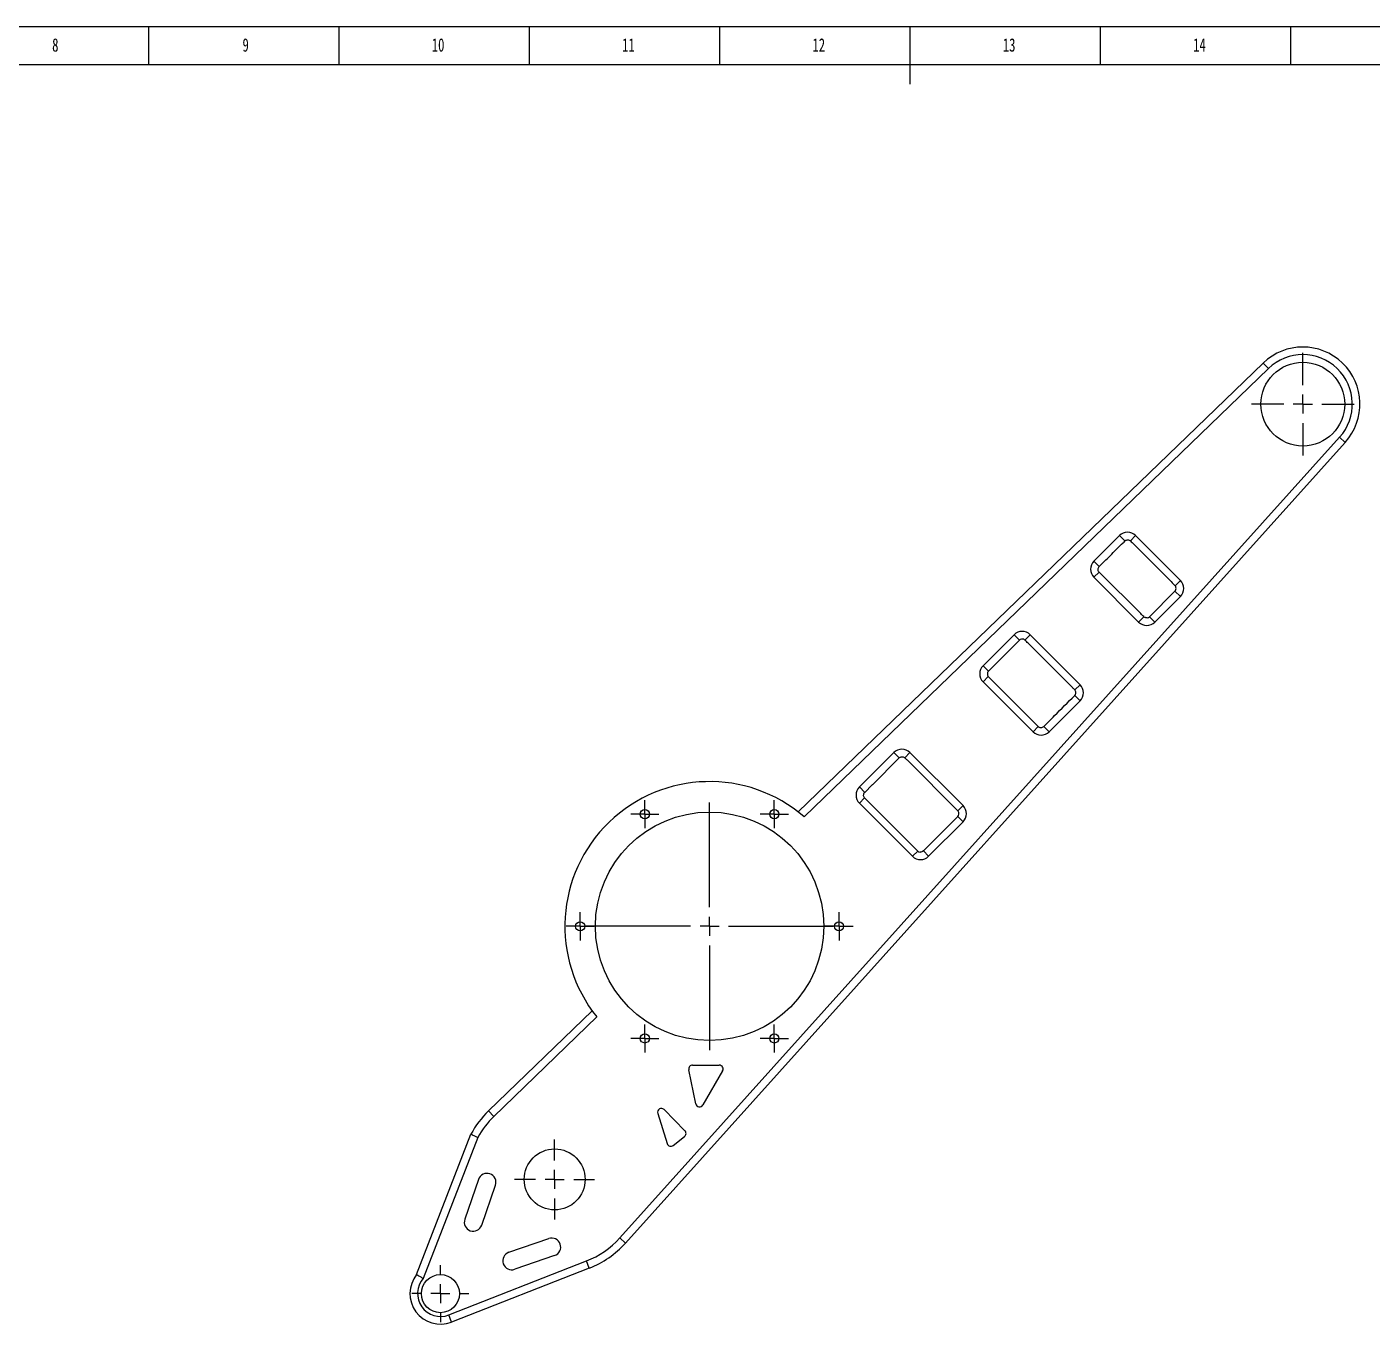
# Model space of a CAD drawing. Header units: millimetres. Extents: x 0 to 1189, y 0 to 841.
# Drawn here: x 370.1 to 723.4, y 500.3 to 841 of the extents above; entities that cross this region are included whole.
import ezdxf

# ---------------------------------------------------------------- set-up
doc = ezdxf.new("R2010")
doc.units = ezdxf.units.MM
doc.layers.add('10', color=7, linetype='Continuous')
doc.layers.add('5', color=7, linetype='Continuous')
doc.styles.add('SLDTEXTSTYLE5', font='TXT', dxfattribs={"width": 0.7})

# ---------------------------------------------------------------- blocks, each defined once
blk = doc.blocks.new('SW_CENTERMARKSYMBOL_22')
at = {"layer": '10', "color": 0}
for p, q in [((0, 5), (0, 32.5)), ((-5, 0), (-32.5, 0)), ((0, 0), (-2.5, 0)), ((0, 0), (0, 2.5)), ((0, 0), (0, -2.5)), ((0, 0), (2.5, 0)), ((5, 0), (32.5, 0)), ((0, -5), (0, -32.5))]:
    blk.add_line(p, q, dxfattribs=at)
blk = doc.blocks.new('SW_CENTERMARKSYMBOL_23')
at = {"layer": '10', "color": 0}
for p, q in [((0, 5), (0, 13.5)), ((-5, 0), (-13.5, 0)), ((0, 0), (-2.5, 0)), ((0, 0), (0, 2.5)), ((0, 0), (0, -2.5)), ((0, 0), (2.5, 0)), ((5, 0), (13.5, 0)), ((0, -5), (0, -13.5))]:
    blk.add_line(p, q, dxfattribs=at)
blk = doc.blocks.new('SW_CENTERMARKSYMBOL_24')
at = {"layer": '10', "color": 0}
for p, q in [((0, 5), (0, 10.5)), ((-5, 0), (-10.5, 0)), ((0, 0), (-2.5, 0)), ((0, 0), (0, 2.5)), ((0, 0), (0, -2.5)), ((0, 0), (2.5, 0)), ((5, 0), (10.5, 0)), ((0, -5), (0, -10.5))]:
    blk.add_line(p, q, dxfattribs=at)
blk = doc.blocks.new('SW_CENTERMARKSYMBOL_25')
at = {"layer": '10', "color": 0}
for p, q in [((0, 5), (0, 7.5)), ((-5, 0), (-7.5, 0)), ((0, 0), (-2.5, 0)), ((0, 0), (0, 2.5)), ((0, 0), (0, -2.5)), ((0, 0), (2.5, 0)), ((5, 0), (7.5, 0)), ((0, -5), (0, -7.5))]:
    blk.add_line(p, q, dxfattribs=at)
blk = doc.blocks.new('SW_CENTERMARKSYMBOL_26')
at = {"layer": '10', "color": 0}
for p, q in [((0, 2.5), (0, 3.7)), ((-2.5, 0), (-3.7, 0)), ((0, 0), (-2.5, 0)), ((0, 0), (0, 2.5)), ((0, 0), (0, -2.5)), ((0, 0), (2.5, 0)), ((2.5, 0), (3.7, 0)), ((0, -2.5), (0, -3.7))]:
    blk.add_line(p, q, dxfattribs=at)
blk = doc.blocks.new('SW_CENTERMARKSYMBOL_27')
at = {"layer": '10', "color": 0}
for p, q in [((0, 2.5), (0, 3.7)), ((-2.5, 0), (-3.7, 0)), ((0, 0), (-2.5, 0)), ((0, 0), (0, 2.5)), ((0, 0), (0, -2.5)), ((0, 0), (2.5, 0)), ((2.5, 0), (3.7, 0)), ((0, -2.5), (0, -3.7))]:
    blk.add_line(p, q, dxfattribs=at)
blk = doc.blocks.new('SW_CENTERMARKSYMBOL_28')
at = {"layer": '10', "color": 0}
for p, q in [((0, 2.5), (0, 3.7)), ((-2.5, 0), (-3.7, 0)), ((0, 0), (-2.5, 0)), ((0, 0), (0, 2.5)), ((0, 0), (0, -2.5)), ((0, 0), (2.5, 0)), ((2.5, 0), (3.7, 0)), ((0, -2.5), (0, -3.7))]:
    blk.add_line(p, q, dxfattribs=at)
blk = doc.blocks.new('SW_CENTERMARKSYMBOL_29')
at = {"layer": '10', "color": 0}
for p, q in [((0, 2.5), (0, 3.7)), ((-2.5, 0), (-3.7, 0)), ((0, 0), (-2.5, 0)), ((0, 0), (0, 2.5)), ((0, 0), (0, -2.5)), ((0, 0), (2.5, 0)), ((2.5, 0), (3.7, 0)), ((0, -2.5), (0, -3.7))]:
    blk.add_line(p, q, dxfattribs=at)
blk = doc.blocks.new('SW_CENTERMARKSYMBOL_30')
at = {"layer": '10', "color": 0}
for p, q in [((0, 2.5), (0, 3.7)), ((-2.5, 0), (-3.7, 0)), ((0, 0), (-2.5, 0)), ((0, 0), (0, 2.5)), ((0, 0), (0, -2.5)), ((0, 0), (2.5, 0)), ((2.5, 0), (3.7, 0)), ((0, -2.5), (0, -3.7))]:
    blk.add_line(p, q, dxfattribs=at)
blk = doc.blocks.new('SW_CENTERMARKSYMBOL_31')
at = {"layer": '10', "color": 0}
for p, q in [((0, 2.5), (0, 3.7)), ((-2.5, 0), (-3.7, 0)), ((0, 0), (-2.5, 0)), ((0, 0), (0, 2.5)), ((0, 0), (0, -2.5)), ((0, 0), (2.5, 0)), ((2.5, 0), (3.7, 0)), ((0, -2.5), (0, -3.7))]:
    blk.add_line(p, q, dxfattribs=at)

msp = doc.modelspace()

# ---------------------------------------------------------------- linework, layer by layer
at = {"color": 7, "linetype": 'Continuous', "lineweight": 25}
for p, q in [((572.69, 634.83), (694.82, 752.72)), ((694.82, 752.72), (696.21, 751.29)), ((696.21, 751.29), (574.24, 633.56)), ((525.81, 522.96), (714.9, 733.24)), ((716.39, 731.9), (527.3, 521.62)), ((716.39, 731.9), (714.9, 733.24)), ((650.36, 700.7), (657.07, 707.41)), ((657.07, 707.41), (658.48, 706)), ((659.94, 706.04), (661.31, 707.41)), ((661.31, 707.41), (673.07, 695.65)), ((658.48, 706), (658.1, 705.61)), ((660.41, 705.57), (670.28, 695.7)), ((650.36, 700.7), (651.77, 699.29)), ((650.36, 696.46), (651.73, 697.83)), ((662.12, 684.69), (650.36, 696.46)), ((662.65, 686.91), (652.01, 697.55)), ((664.95, 686.11), (671.66, 692.82)), ((671.66, 692.82), (673.07, 691.4)), ((671.68, 694.25), (673.07, 695.65)), ((673.07, 691.4), (666.36, 684.69)), ((662.12, 684.69), (663.5, 686.07)), ((664.95, 686.11), (666.36, 684.69)), ((621.26, 673.24), (629.38, 681.36)), ((630.79, 679.94), (622.67, 671.82)), ((629.38, 681.36), (630.79, 679.94)), ((633.62, 681.36), (632.24, 679.98)), ((633.07, 679.17), (644.83, 667.41)), ((633.62, 681.36), (646.73, 668.24)), ((621.26, 673.24), (622.67, 671.82)), ((621.26, 668.99), (622.63, 670.37)), ((634.37, 655.88), (621.26, 668.99)), ((635.74, 657.25), (623.22, 669.77)), ((645.36, 666.87), (646.73, 668.24)), ((645.32, 665.42), (646.73, 664)), ((646.73, 664), (638.61, 655.88)), ((634.37, 655.88), (635.74, 657.25)), ((637.2, 657.29), (638.61, 655.88)), ((588.76, 641.39), (597.81, 650.44)), ((599.22, 649.03), (597.81, 650.44)), ((600.67, 649.06), (602.05, 650.44)), ((602.05, 650.44), (615.99, 636.49)), ((599.22, 649.03), (592.19, 641.99)), ((601.27, 648.48), (614.62, 635.12)), ((590.17, 639.98), (588.76, 641.39)), ((588.76, 637.15), (590.13, 638.52)), ((602.7, 623.2), (588.76, 637.15)), ((604.07, 624.57), (590.48, 638.16)), ((614.62, 635.12), (615.99, 636.49)), ((615.99, 632.25), (614.6, 633.64)), ((615.99, 632.25), (606.94, 623.2)), ((602.7, 623.2), (604.07, 624.57)), ((606.94, 623.2), (605.56, 624.58)), ((491.35, 556.32), (518.57, 582.6)), ((519.79, 580.99), (492.74, 554.88)), ((545.79, 558.21), (543.96, 567.13)), ((544.93, 568.33), (551.97, 568.33)), ((552.83, 566.83), (547.63, 557.9)), ((492.74, 554.88), (491.35, 556.32)), ((535.78, 555.67), (538.27, 547.73)), ((542.93, 551.12), (537.44, 556.68)), ((472.46, 513.33), (486.71, 550.21)), ((488.53, 549.37), (474.21, 512.3)), ((539.85, 547.25), (542.84, 549.64)), ((488.71, 538.33), (485.09, 527.86)), ((489.56, 526.32), (493.18, 536.79)), ((496.69, 519.19), (507.17, 522.8)), ((527.3, 521.62), (525.81, 522.96)), ((480.9, 502.75), (517.09, 516.92)), ((508.71, 518.33), (498.23, 514.72)), ((517.82, 515.05), (517.09, 516.92)), ((517.82, 515.05), (481.63, 500.88)), ((481.63, 500.88), (480.9, 502.75))]:
    msp.add_line(p, q, dxfattribs=at)
at = {"color": 7, "linetype": 'Continuous', "lineweight": 25, "flags": 128}
msp.add_lwpolyline([(592.19, 641.99), (592.13, 641.93), (590.17, 639.98)], dxfattribs=at)
at = {"color": 7, "linetype": 'Continuous', "lineweight": 25}
for centre, radius in [((705.24, 741.93), 11), ((549.41, 604.8), 30), ((532.41, 634.24), 1.2), ((566.41, 634.24), 1.2), ((515.41, 604.8), 1.2), ((583.41, 604.8), 1.2), ((532.41, 575.35), 1.2), ((566.41, 575.35), 1.2), ((508.71, 538.33), 8), ((478.71, 508.33), 5)]:
    msp.add_circle(centre, radius, dxfattribs=at)
for centre, radius, start, end in [((705.24, 741.93), 15, 318.0375, 133.9871), ((705.24, 741.93), 13, 318.0375, 133.9871), ((659.19, 705.29), 3, 45, 135), ((659.19, 705.29), 1, 129.3114, 135), ((652.48, 698.58), 3, 135, 225), ((670.95, 693.52), 1, 315, 12.2731), ((670.95, 693.52), 3, 315, 45), ((664.24, 686.82), 1, 276.7363, 315), ((631.5, 679.24), 3, 45, 135), ((664.24, 686.82), 3, 225, 315), ((631.5, 679.24), 1, 100.5282, 135), ((623.38, 671.12), 3, 135, 225), ((623.38, 671.12), 1, 135, 159.5704), ((644.61, 666.12), 3, 315, 45), ((636.49, 658), 1.06, 225, 228.2609), ((636.49, 658), 3, 225, 315), ((599.93, 648.32), 3, 45, 135), ((599.93, 648.32), 1, 114.2474, 135), ((549.41, 604.8), 38, 49.1875, 218.7867), ((590.88, 639.27), 3, 135, 225), ((613.87, 634.37), 3, 315, 45), ((613.87, 634.37), 1.06, 28.0318, 45), ((604.82, 625.32), 3, 225, 315), ((604.82, 625.32), 1.06, 225, 262.5896), ((544.93, 567.33), 1, 90, 191.5946), ((551.97, 567.33), 1, 329.7672, 90), ((508.71, 538.33), 25, 133.9871, 151.6424), ((508.71, 538.33), 23, 133.9871, 151.3339), ((536.73, 555.97), 1, 44.6538, 197.4227), ((546.77, 558.41), 1, 191.5946, 329.7672), ((539.23, 548.03), 1, 197.4227, 308.6598), ((542.22, 550.42), 1, 308.6598, 44.6538), ((490.94, 537.56), 2.36, 340.9683, 160.9683), ((487.33, 527.09), 2.36, 160.9683, 340.9683), ((507.94, 520.57), 2.36, 289.0317, 109.0317), ((508.71, 538.33), 23, 291.3784, 318.0375), ((508.71, 538.33), 25, 291.3784, 318.0375), ((497.46, 516.95), 2.36, 109.0317, 289.0317), ((478.71, 508.33), 8, 141.3178, 291.3784), ((478.71, 508.33), 6, 138.5745, 291.3784)]:
    msp.add_arc(centre, radius, start, end, dxfattribs=at)
for points, knots in [([(651.77, 699.29), (652.71, 700.23), (653.66, 701.17), (654.6, 702.11), (655.75, 703.26), (656.89, 704.41), (658.04, 705.55), (658.06, 705.57), (658.08, 705.59), (658.1, 705.61)], [0.000000815, 0.000000815, 0.000000815, 0.000000815, 0.004, 0.004, 0.004, 0.008862844, 0.008862844, 0.008862844, 0.008949627, 0.008949627, 0.008949627, 0.008949627]), ([(658.55, 706.06), (658.66, 706.15), (658.77, 706.21), (659.01, 706.28), (659.13, 706.3), (659.38, 706.3), (659.5, 706.28), (659.73, 706.19), (659.84, 706.13), (659.94, 706.04)], [0, 0, 0, 0, 0.25, 0.25, 0.5, 0.5, 0.75, 0.75, 1, 1, 1, 1]), ([(651.73, 697.83), (651.63, 697.93), (651.56, 698.05), (651.48, 698.3), (651.46, 698.43), (651.47, 698.69), (651.49, 698.82), (651.6, 699.07), (651.67, 699.19), (651.77, 699.29)], [0, 0, 0, 0, 0.25, 0.25, 0.5, 0.5, 0.75, 0.75, 1, 1, 1, 1]), ([(671.93, 693.74), (671.91, 693.83), (671.88, 693.92), (671.8, 694.09), (671.74, 694.17), (671.68, 694.25)], [0, 0, 0, 0, 0.5, 0.5, 1, 1, 1, 1]), ([(664.36, 685.82), (664.29, 685.81), (664.21, 685.81), (664.06, 685.82), (663.99, 685.84), (663.84, 685.88), (663.77, 685.9), (663.63, 685.98), (663.56, 686.02), (663.5, 686.07)], [0, 0, 0, 0, 0.25, 0.25, 0.5, 0.5, 0.75, 0.75, 1, 1, 1, 1]), ([(632.24, 679.98), (632.17, 680.04), (632.1, 680.08), (631.95, 680.16), (631.88, 680.19), (631.64, 680.25), (631.48, 680.25), (631.32, 680.22)], [0, 0, 0, 0, 0.25, 0.25, 0.5, 0.5, 1, 1, 1, 1]), ([(622.44, 671.47), (622.41, 671.37), (622.38, 671.28), (622.37, 671.09), (622.37, 670.99), (622.4, 670.8), (622.43, 670.71), (622.51, 670.53), (622.56, 670.45), (622.63, 670.37)], [0, 0, 0, 0, 0.25, 0.25, 0.5, 0.5, 0.75, 0.75, 1, 1, 1, 1]), ([(637.2, 657.29), (638.14, 658.23), (639.08, 659.17), (640.02, 660.12), (641.79, 661.88), (643.55, 663.65), (645.32, 665.42)], [0.0000072, 0.0000072, 0.0000072, 0.0000072, 0.004, 0.004, 0.004, 0.01149327, 0.01149327, 0.01149327, 0.01149327]), ([(645.32, 665.42), (645.37, 665.47), (645.41, 665.52), (645.49, 665.64), (645.52, 665.7), (645.59, 665.89), (645.62, 666.02), (645.62, 666.28), (645.61, 666.4), (645.52, 666.65), (645.45, 666.77), (645.36, 666.87)], [0, 0, 0, 0, 0.125, 0.125, 0.25, 0.25, 0.5, 0.5, 0.75, 0.75, 1, 1, 1, 1]), ([(635.78, 657.21), (635.88, 657.12), (636, 657.06), (636.25, 656.98), (636.38, 656.96), (636.63, 656.98), (636.76, 657.01), (636.99, 657.12), (637.1, 657.19), (637.2, 657.29)], [0, 0, 0, 0, 0.25, 0.25, 0.5, 0.5, 0.75, 0.75, 1, 1, 1, 1]), ([(599.52, 649.23), (599.71, 649.32), (599.92, 649.34), (600.21, 649.3), (600.31, 649.28), (600.5, 649.19), (600.59, 649.14), (600.67, 649.06)], [0, 0, 0, 0, 0.5, 0.5, 0.75, 0.75, 1, 1, 1, 1]), ([(590.13, 638.52), (590.03, 638.62), (589.96, 638.74), (589.88, 638.99), (589.86, 639.12), (589.87, 639.38), (589.89, 639.51), (589.99, 639.76), (590.07, 639.88), (590.17, 639.98)], [0, 0, 0, 0, 0.25, 0.25, 0.5, 0.5, 0.75, 0.75, 1, 1, 1, 1]), ([(614.6, 633.64), (613.67, 632.7), (612.73, 631.77), (611.8, 630.83), (609.72, 628.75), (607.64, 626.67), (605.56, 624.58)], [0.00003819, 0.00003819, 0.00003819, 0.00003819, 0.004, 0.004, 0.004, 0.01283059, 0.01283059, 0.01283059, 0.01283059]), ([(614.6, 633.64), (614.76, 633.8), (614.87, 634.01), (614.93, 634.34), (614.93, 634.44), (614.9, 634.67), (614.86, 634.77), (614.81, 634.87)], [0, 0, 0, 0, 0.5, 0.5, 0.75, 0.75, 1, 1, 1, 1]), ([(605.56, 624.58), (605.45, 624.46), (605.31, 624.38), (605.01, 624.27), (604.85, 624.25), (604.69, 624.27)], [0, 0, 0, 0, 0.5, 0.5, 1, 1, 1, 1]), ([(486.71, 550.21), (486.71, 550.21), (486.72, 550.2), (486.77, 550.18), (486.8, 550.17), (486.89, 550.12), (486.95, 550.1), (487.08, 550.04), (487.16, 550), (487.41, 549.89), (487.61, 549.79), (488.05, 549.59), (488.29, 549.48), (488.53, 549.37)], [0, 0, 0, 0, 0.125, 0.125, 0.25, 0.25, 0.375, 0.375, 0.5, 0.5, 0.75, 0.75, 1, 1, 1, 1]), ([(472.46, 513.33), (472.46, 513.33), (472.48, 513.33), (472.52, 513.3), (472.55, 513.28), (472.64, 513.23), (472.7, 513.2), (472.83, 513.13), (472.9, 513.08), (473.14, 512.94), (473.34, 512.83), (473.76, 512.58), (473.99, 512.44), (474.21, 512.3)], [0, 0, 0, 0, 0.125, 0.125, 0.25, 0.25, 0.375, 0.375, 0.5, 0.5, 0.75, 0.75, 1, 1, 1, 1])]:
    msp.add_open_spline(points, degree=3, knots=knots, dxfattribs=at)
for points in [[(659.94, 706.04), (659.95, 706.03), (659.96, 706.02), (659.97, 706)], [(659.97, 706), (660.12, 705.86), (660.27, 705.71), (660.41, 705.57)], [(651.75, 697.81), (651.74, 697.82), (651.73, 697.82), (651.73, 697.83)], [(652.01, 697.55), (651.92, 697.64), (651.83, 697.72), (651.75, 697.81)], [(651.77, 699.29), (651.77, 699.29), (651.77, 699.29), (651.77, 699.29)], [(670.28, 695.7), (670.73, 695.25), (671.17, 694.79), (671.61, 694.33)], [(671.61, 694.33), (671.63, 694.3), (671.66, 694.28), (671.68, 694.25)], [(663.45, 686.13), (663.18, 686.38), (662.91, 686.64), (662.65, 686.91)], [(663.5, 686.07), (663.48, 686.09), (663.46, 686.11), (663.45, 686.13)], [(632.3, 679.93), (632.28, 679.95), (632.26, 679.96), (632.24, 679.98)], [(633.07, 679.17), (632.81, 679.43), (632.55, 679.68), (632.3, 679.93)], [(622.63, 670.37), (622.64, 670.36), (622.66, 670.34), (622.67, 670.33)], [(622.67, 670.33), (622.85, 670.14), (623.04, 669.95), (623.22, 669.77)], [(645.32, 666.91), (645.16, 667.08), (645, 667.24), (644.83, 667.41)], [(645.36, 666.87), (645.35, 666.88), (645.34, 666.9), (645.32, 666.91)], [(645.32, 665.42), (645.32, 665.42), (645.32, 665.42), (645.32, 665.42)], [(637.2, 657.29), (637.2, 657.29), (637.2, 657.29), (637.2, 657.29)], [(600.67, 649.06), (600.69, 649.05), (600.7, 649.04), (600.72, 649.03)], [(600.72, 649.03), (600.9, 648.85), (601.09, 648.66), (601.27, 648.48)], [(590.17, 639.98), (590.17, 639.98), (590.17, 639.98), (590.17, 639.98)], [(590.15, 638.49), (590.14, 638.5), (590.14, 638.51), (590.13, 638.52)], [(590.48, 638.16), (590.37, 638.27), (590.26, 638.38), (590.15, 638.49)], [(614.6, 633.64), (614.6, 633.64), (614.6, 633.64), (614.6, 633.64)], [(605.56, 624.58), (605.56, 624.58), (605.56, 624.58), (605.56, 624.58)]]:
    msp.add_open_spline(points, degree=3, dxfattribs=at)
at = {"layer": '5', "color": 7}
msp.add_line((1189, 841), (0, 841), dxfattribs=at)
at = {"layer": '5'}
for p, q in [((402, 841), (402, 831.05)), ((452, 841), (452, 831.05)), ((502, 841), (502, 831.05)), ((552, 841), (552, 831.05)), ((652, 841), (652, 831.05)), ((702, 841), (702, 831.05))]:
    msp.add_line(p, q, dxfattribs=at)
at = {"layer": '5', "lineweight": 25}
msp.add_line((602, 841), (602, 826), dxfattribs=at)
at = {"layer": '5', "color": 7, "lineweight": 25}
msp.add_line((1179, 831.05), (25, 831.05), dxfattribs=at)

# ---------------------------------------------------------------- block references
at = {"layer": '10'}
for name, p in [('SW_CENTERMARKSYMBOL_23', (705.24, 741.93)), ('SW_CENTERMARKSYMBOL_22', (549.41, 604.8)), ('SW_CENTERMARKSYMBOL_28', (532.41, 634.24)), ('SW_CENTERMARKSYMBOL_27', (566.41, 634.24)), ('SW_CENTERMARKSYMBOL_26', (515.41, 604.8)), ('SW_CENTERMARKSYMBOL_31', (583.41, 604.8)), ('SW_CENTERMARKSYMBOL_29', (532.41, 575.35)), ('SW_CENTERMARKSYMBOL_30', (566.41, 575.35)), ('SW_CENTERMARKSYMBOL_24', (508.71, 538.33)), ('SW_CENTERMARKSYMBOL_25', (478.71, 508.33))]:
    msp.add_blockref(name, p, dxfattribs=at)

# ---------------------------------------------------------------- texts
at = {"layer": '10', "char_height": 3.5, "attachment_point": 2, "style": 'SLDTEXTSTYLE5'}
for s, insert in [('8', (377.55, 838.01)), ('9', (427.55, 838.01)), ('10', (478.09, 838.01)), ('11', (528.09, 838.01)), ('12', (578.09, 838.01)), ('13', (628.09, 838.01)), ('14', (678.09, 838.01))]:
    msp.add_mtext(s, dxfattribs=dict(at, insert=insert))

doc.saveas('drawing.dxf')
